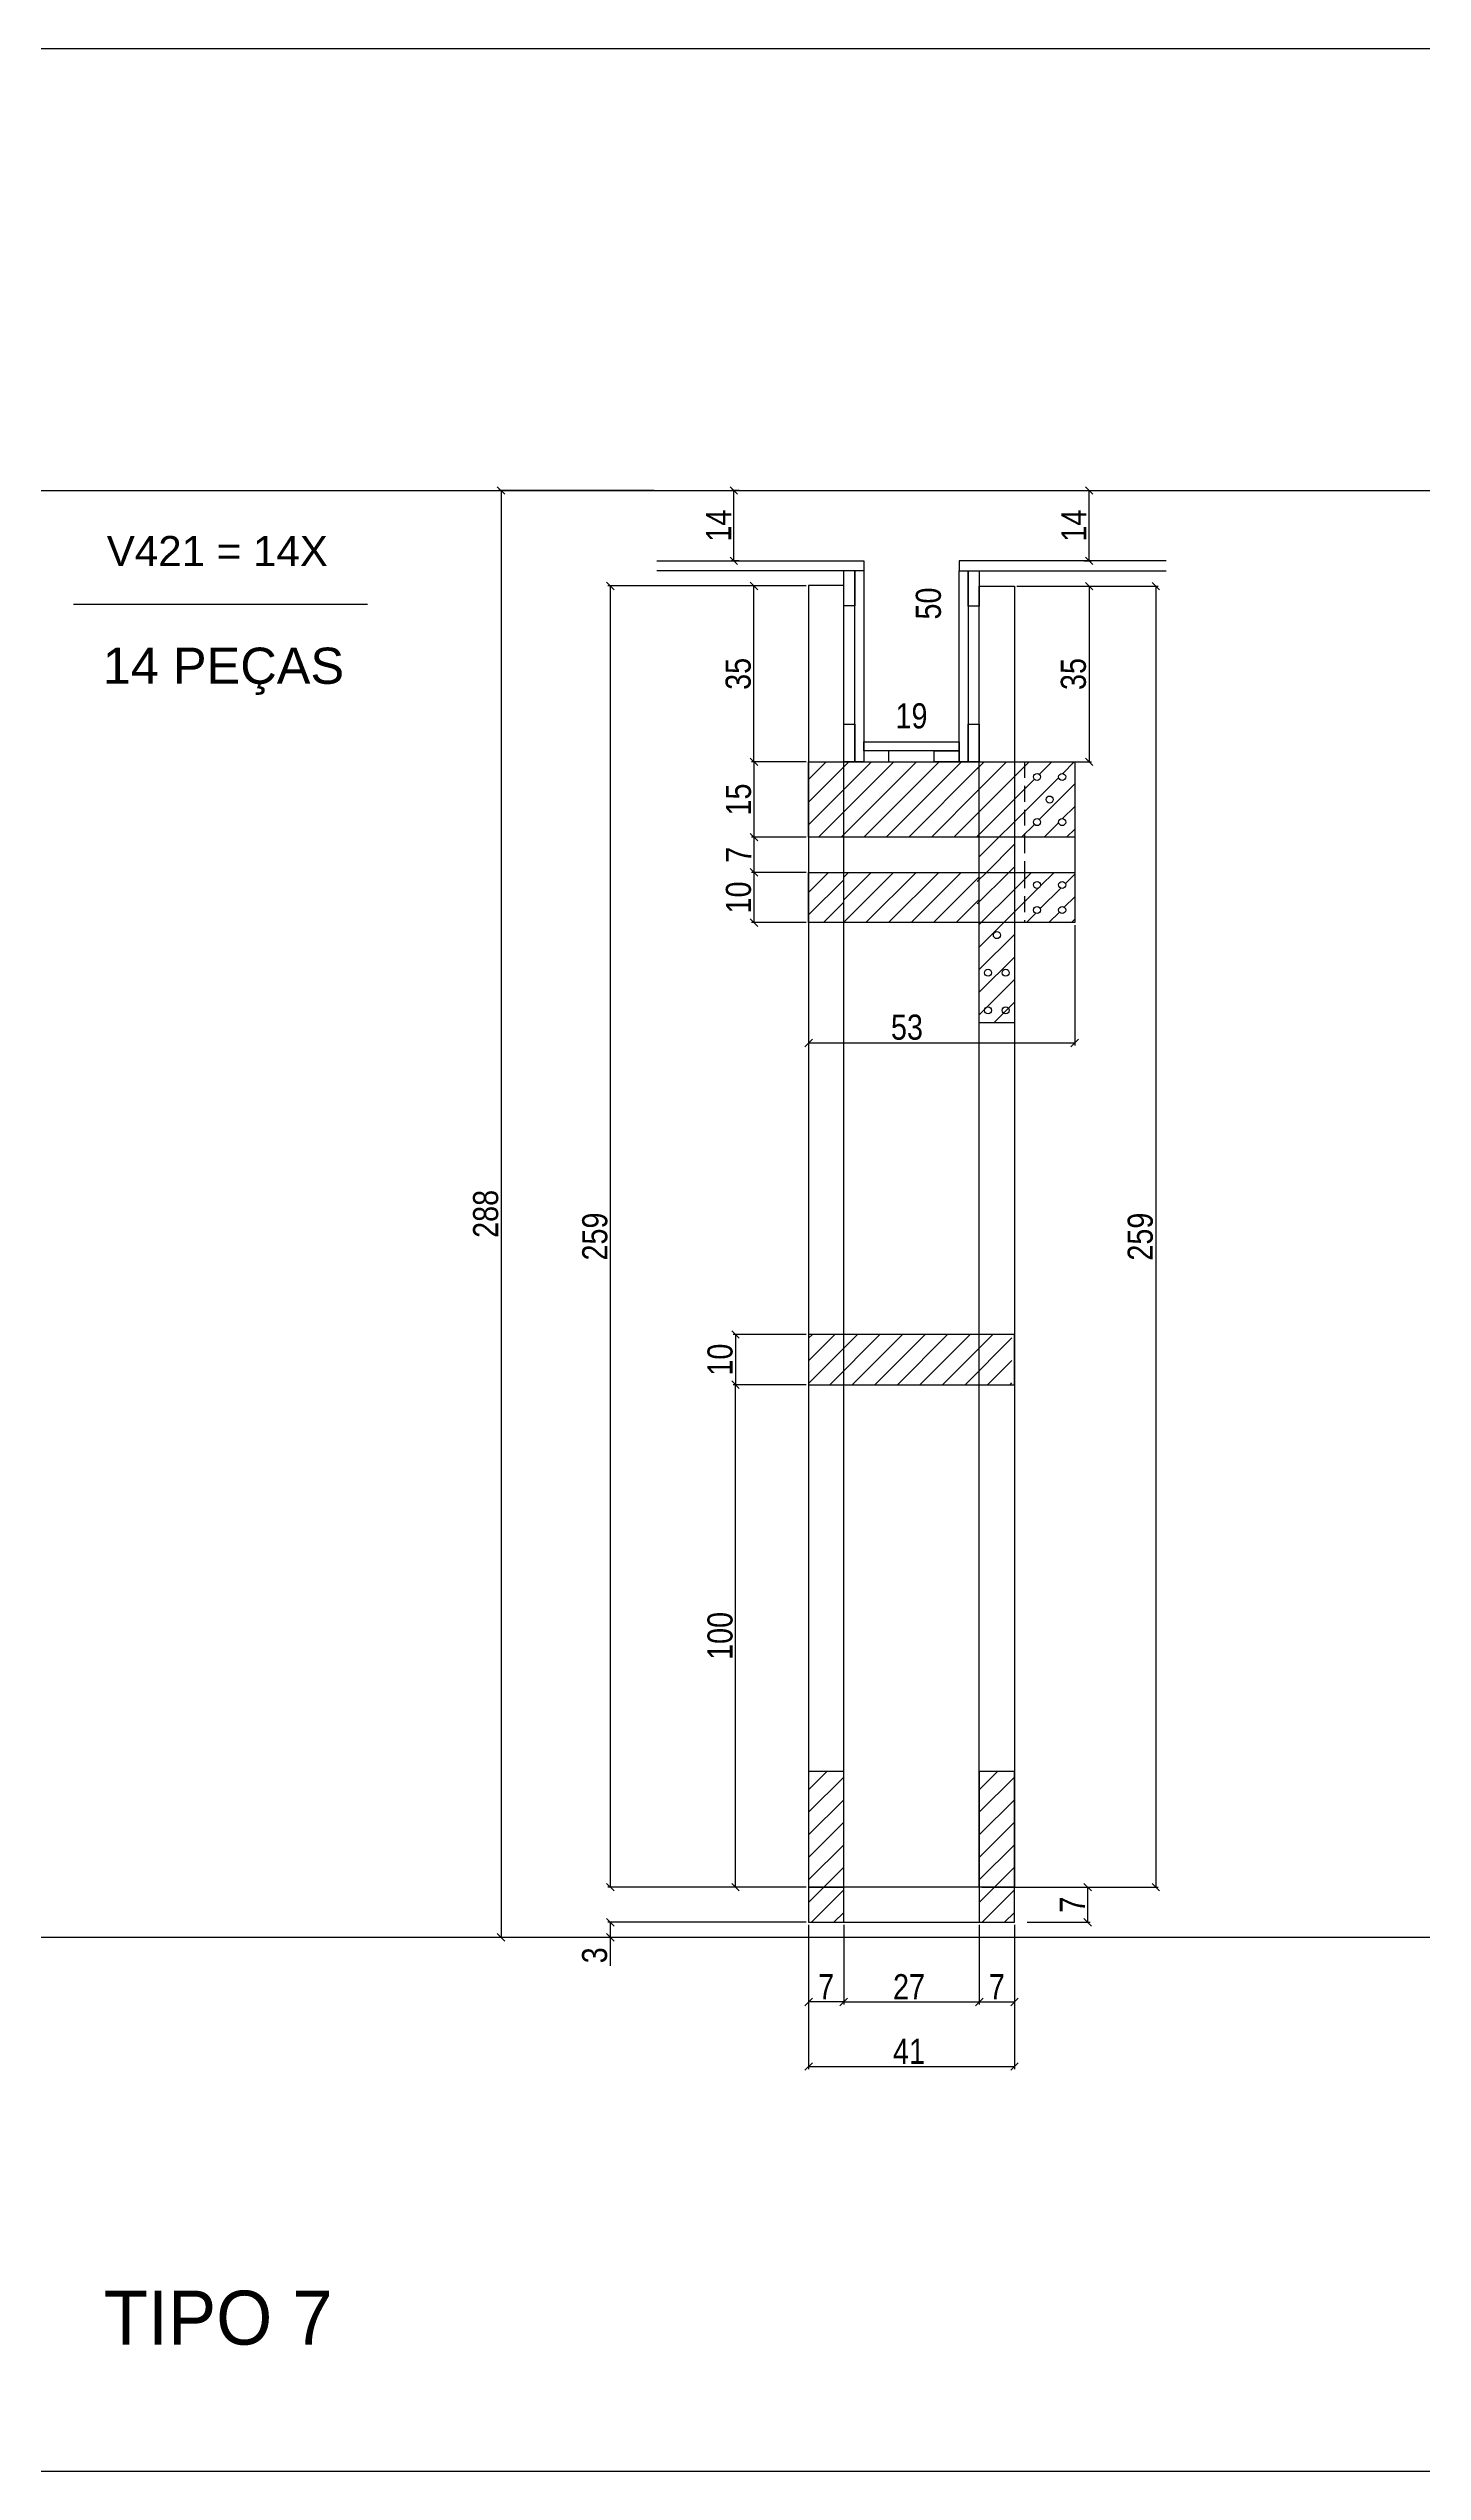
# Model space of a CAD drawing. Extents: x 17311 to 161354, y 153625 to 213544.
# Drawn here: x 18482 to 19029, y 208437 to 209402 of the extents above; entities that cross this region are included whole.
import ezdxf

# ---------------------------------------------------------------- set-up
doc = ezdxf.new("R2010")
doc.units = 0
doc.linetypes.add('DASHED2', pattern=[9.525, 6.35, -3.175])
doc.layers.get('0').update_dxf_attribs({"linetype": 'CONTINUOUS'})
doc.layers.get('DEFPOINTS').update_dxf_attribs({"linetype": 'CONTINUOUS'})
for name, color, linetype in [('8', 111, 'CONTINUOUS'), ('COTA', 241, 'CONTINUOUS'), ('detalhes', 4, 'CONTINUOUS'), ('HACHURA', 8, 'CONTINUOUS'), ('Painéis', 200, 'CONTINUOUS'), ('SARR_2.2x10', 60, 'CONTINUOUS'), ('SARR_7x7', 40, 'CONTINUOUS'), ('TIRAS REESCORAMENTO', 252, 'CONTINUOUS'), ('VIGAS', 3, 'CONTINUOUS')]:
    doc.layers.add(name, color=color, linetype=linetype)
doc.styles.add('COTA TECNICA 2X', font='techl___.ttf', dxfattribs={"height": 10})
doc.styles.add('R80-50', font='arial.ttf', dxfattribs={"height": 10})
doc.styles.add('ROMAS860', font='ROMAS860.SHX', dxfattribs={"height": 8.5})
doc.dimstyles.new('SECAO', dxfattribs={"dimscale": 0.333333, "dimtxt": 5, "dimasz": 9, "dimexe": 3, "dimexo": 3, "dimgap": 3, "dimtad": 1, "dimdec": 1, "dimlfac": 0.5, "dimzin": 12, "dimdsep": 46, "dimtxsty": 'COTA TECNICA 2X', "dimblk1": 'OBLIQUE', "dimblk2": 'OBLIQUE', "dimsah": 1, "dimcen": 0.9, "dimclrd": 4, "dimclre": 4, "dimclrt": 240, "dimadec": 1, "dimazin": 3, "dimtfac": 1, "dimtdec": 1, "dimtmove": 0, "dimatfit": 3, "dimfxl": 1, "dimtolj": 1, "dimtzin": 12, "dimarcsym": 0})
pattern_1 = [(45, (-7342.7276, 11576.906), (-4.49012806, 4.49012806), [])]

# ---------------------------------------------------------------- blocks, each defined once
blk = doc.blocks.new('_Oblique')
at = {"color": 0, "linetype": 'ByBlock', "lineweight": -2}
blk.add_line((-0.5, -0.5), (0.5, 0.5), dxfattribs=at)
blk = doc.blocks.new('*D2979')
at = {"layer": 'DEFPOINTS', "color": 0, "transparency": 16777216}
for p in [(18784.88, 209187.77), (18705.92, 208669.68), (18784.88, 208669.68)]:
    blk.add_point(p, dxfattribs=at)
at = {"layer": 'detalhes', "color": 4, "lineweight": -2, "transparency": 16777216}
for p, q in [((18783.88, 209187.77), (18704.92, 209187.77)), ((18705.92, 209187.77), (18705.92, 208669.68)), ((18783.88, 208669.68), (18704.92, 208669.68))]:
    blk.add_line(p, q, dxfattribs=at)
at = {"layer": 'detalhes', "color": 4, "lineweight": -2, "transparency": 16777216, "xscale": 3, "yscale": 3, "zscale": 3}
for p, rotation in [((18705.92, 209187.77), 90), ((18705.92, 208669.68), 270)]:
    blk.add_blockref('_Oblique', p, dxfattribs=dict(at, rotation=rotation))
at = {"layer": 'detalhes', "color": 240, "transparency": 16777216, "insert": (18699.78, 208928.72), "char_height": 10, "attachment_point": 5, "rotation": 90, "style": 'COTA TECNICA 2X'}
blk.add_mtext('\\A1;259', dxfattribs=at)
blk = doc.blocks.new('*D2980')
at = {"layer": 'DEFPOINTS', "color": 0, "transparency": 16777216}
for p in [(18784.88, 208655.68), (18866.88, 208655.68), (18866.88, 208598.23)]:
    blk.add_point(p, dxfattribs=at)
at = {"layer": 'detalhes', "color": 4, "lineweight": -2, "transparency": 16777216}
for p, q in [((18784.88, 208654.68), (18784.88, 208597.23)), ((18866.88, 208654.68), (18866.88, 208597.23)), ((18784.88, 208598.23), (18866.88, 208598.23))]:
    blk.add_line(p, q, dxfattribs=at)
at = {"layer": 'detalhes', "color": 4, "lineweight": -2, "transparency": 16777216, "xscale": 3, "yscale": 3, "zscale": 3, "rotation": 180}
blk.add_blockref('_Oblique', (18784.88, 208598.23), dxfattribs=at)
at = {"layer": 'detalhes', "color": 4, "lineweight": -2, "transparency": 16777216, "xscale": 3, "yscale": 3, "zscale": 3}
blk.add_blockref('_Oblique', (18866.88, 208598.23), dxfattribs=at)
at = {"layer": 'detalhes', "color": 240, "transparency": 16777216, "insert": (18824.88, 208604.3), "char_height": 10, "attachment_point": 5, "style": 'COTA TECNICA 2X'}
blk.add_mtext('\\A1;41', dxfattribs=at)
blk = doc.blocks.new('*D2981')
at = {"layer": 'DEFPOINTS', "color": 0, "transparency": 16777216}
for p in [(18798.88, 208655.68), (18852.88, 208655.68), (18852.88, 208623.94)]:
    blk.add_point(p, dxfattribs=at)
at = {"layer": 'detalhes', "color": 4, "lineweight": -2, "transparency": 16777216}
for p, q in [((18798.88, 208654.68), (18798.88, 208622.94)), ((18852.88, 208654.68), (18852.88, 208622.94)), ((18798.88, 208623.94), (18852.88, 208623.94))]:
    blk.add_line(p, q, dxfattribs=at)
at = {"layer": 'detalhes', "color": 4, "lineweight": -2, "transparency": 16777216, "xscale": 3, "yscale": 3, "zscale": 3, "rotation": 180}
blk.add_blockref('_Oblique', (18798.88, 208623.94), dxfattribs=at)
at = {"layer": 'detalhes', "color": 4, "lineweight": -2, "transparency": 16777216, "xscale": 3, "yscale": 3, "zscale": 3}
blk.add_blockref('_Oblique', (18852.88, 208623.94), dxfattribs=at)
at = {"layer": 'detalhes', "color": 240, "transparency": 16777216, "insert": (18824.88, 208630.02), "char_height": 10, "attachment_point": 5, "style": 'COTA TECNICA 2X'}
blk.add_mtext('\\A1;27', dxfattribs=at)
blk = doc.blocks.new('*D2982')
at = {"layer": 'DEFPOINTS', "color": 0, "transparency": 16777216}
for p in [(18852.88, 208623.94), (18866.88, 208623.94), (18866.88, 208623.94)]:
    blk.add_point(p, dxfattribs=at)
at = {"layer": 'detalhes', "color": 4, "lineweight": -2, "transparency": 16777216}
blk.add_line((18852.88, 208623.94), (18866.88, 208623.94), dxfattribs=at)
at = {"layer": 'detalhes', "color": 4, "lineweight": -2, "transparency": 16777216, "xscale": 3, "yscale": 3, "zscale": 3, "rotation": 180}
blk.add_blockref('_Oblique', (18852.88, 208623.94), dxfattribs=at)
at = {"layer": 'detalhes', "color": 4, "lineweight": -2, "transparency": 16777216, "xscale": 3, "yscale": 3, "zscale": 3}
blk.add_blockref('_Oblique', (18866.88, 208623.94), dxfattribs=at)
at = {"layer": 'detalhes', "color": 240, "transparency": 16777216, "insert": (18859.88, 208630.02), "char_height": 10, "attachment_point": 5, "style": 'COTA TECNICA 2X'}
blk.add_mtext('\\A1;7', dxfattribs=at)
blk = doc.blocks.new('*D2983')
at = {"layer": 'DEFPOINTS', "color": 0, "transparency": 16777216}
for p in [(18784.88, 208623.94), (18784.88, 208623.94), (18798.88, 208623.94)]:
    blk.add_point(p, dxfattribs=at)
at = {"layer": 'detalhes', "color": 4, "lineweight": -2, "transparency": 16777216}
blk.add_line((18798.88, 208623.94), (18784.88, 208623.94), dxfattribs=at)
at = {"layer": 'detalhes', "color": 4, "lineweight": -2, "transparency": 16777216, "xscale": 3, "yscale": 3, "zscale": 3, "rotation": 180}
blk.add_blockref('_Oblique', (18784.88, 208623.94), dxfattribs=at)
at = {"layer": 'detalhes', "color": 4, "lineweight": -2, "transparency": 16777216, "xscale": 3, "yscale": 3, "zscale": 3}
blk.add_blockref('_Oblique', (18798.88, 208623.94), dxfattribs=at)
at = {"layer": 'detalhes', "color": 240, "transparency": 16777216, "insert": (18791.88, 208630.02), "char_height": 10, "attachment_point": 5, "style": 'COTA TECNICA 2X'}
blk.add_mtext('\\A1;7', dxfattribs=at)
blk = doc.blocks.new('*D2984')
at = {"layer": 'DEFPOINTS', "color": 0, "transparency": 16777216}
for p in [(18784.88, 208889.7), (18755.78, 208869.7), (18784.88, 208869.7)]:
    blk.add_point(p, dxfattribs=at)
at = {"layer": 'detalhes', "color": 4, "lineweight": -2, "transparency": 16777216}
for p, q in [((18783.88, 208889.7), (18754.78, 208889.7)), ((18755.78, 208889.7), (18755.78, 208869.7)), ((18783.88, 208869.7), (18754.78, 208869.7))]:
    blk.add_line(p, q, dxfattribs=at)
at = {"layer": 'detalhes', "color": 4, "lineweight": -2, "transparency": 16777216, "xscale": 3, "yscale": 3, "zscale": 3}
for p, rotation in [((18755.78, 208889.7), 90), ((18755.78, 208869.7), 270)]:
    blk.add_blockref('_Oblique', p, dxfattribs=dict(at, rotation=rotation))
at = {"layer": 'detalhes', "color": 240, "transparency": 16777216, "insert": (18749.67, 208879.7), "char_height": 10, "attachment_point": 5, "rotation": 90, "style": 'COTA TECNICA 2X'}
blk.add_mtext('\\A1;10', dxfattribs=at)
blk = doc.blocks.new('*D2985')
at = {"layer": 'DEFPOINTS', "color": 0, "transparency": 16777216}
for p in [(18763.11, 209187.77), (18784.88, 209187.77), (18784.88, 209117.72)]:
    blk.add_point(p, dxfattribs=at)
at = {"layer": 'detalhes', "color": 4, "lineweight": -2, "transparency": 16777216}
for p, q in [((18783.88, 209187.77), (18762.11, 209187.77)), ((18763.11, 209117.72), (18763.11, 209187.77)), ((18783.88, 209117.72), (18762.11, 209117.72))]:
    blk.add_line(p, q, dxfattribs=at)
at = {"layer": 'detalhes', "color": 4, "lineweight": -2, "transparency": 16777216, "xscale": 3, "yscale": 3, "zscale": 3}
for p, rotation in [((18763.11, 209187.77), 90), ((18763.11, 209117.72), 270)]:
    blk.add_blockref('_Oblique', p, dxfattribs=dict(at, rotation=rotation))
at = {"layer": 'detalhes', "color": 240, "transparency": 16777216, "insert": (18756.89, 209152.75), "char_height": 10, "attachment_point": 5, "rotation": 90, "style": 'COTA TECNICA 2X'}
blk.add_mtext('\\A1;35', dxfattribs=at)
blk = doc.blocks.new('*D2986')
at = {"layer": 'DEFPOINTS', "color": 0, "transparency": 16777216}
for p in [(18866.88, 209187.65), (18866.88, 209117.72), (18896.63, 209117.72)]:
    blk.add_point(p, dxfattribs=at)
at = {"layer": 'detalhes', "color": 4, "lineweight": -2, "transparency": 16777216}
for p, q in [((18867.88, 209187.65), (18897.63, 209187.65)), ((18896.63, 209187.65), (18896.63, 209117.72)), ((18867.88, 209117.72), (18897.63, 209117.72))]:
    blk.add_line(p, q, dxfattribs=at)
at = {"layer": 'detalhes', "color": 4, "lineweight": -2, "transparency": 16777216, "xscale": 3, "yscale": 3, "zscale": 3}
for p, rotation in [((18896.63, 209187.65), 90), ((18896.63, 209117.72), 270)]:
    blk.add_blockref('_Oblique', p, dxfattribs=dict(at, rotation=rotation))
at = {"layer": 'detalhes', "color": 240, "transparency": 16777216, "insert": (18890.41, 209152.69), "char_height": 10, "attachment_point": 5, "rotation": 90, "style": 'COTA TECNICA 2X'}
blk.add_mtext('\\A1;35', dxfattribs=at)
blk = doc.blocks.new('*D2987')
at = {"layer": 'DEFPOINTS', "color": 0, "transparency": 16777216}
for p in [(18724.39, 209225.77), (18662.41, 208649.68), (18784.88, 208649.68)]:
    blk.add_point(p, dxfattribs=at)
at = {"layer": 'detalhes', "color": 4, "lineweight": -2, "transparency": 16777216}
for p, q in [((18723.39, 209225.77), (18661.41, 209225.77)), ((18662.41, 209225.77), (18662.41, 208649.68)), ((18783.88, 208649.68), (18661.41, 208649.68))]:
    blk.add_line(p, q, dxfattribs=at)
at = {"layer": 'detalhes', "color": 4, "lineweight": -2, "transparency": 16777216, "xscale": 3, "yscale": 3, "zscale": 3}
for p, rotation in [((18662.41, 209225.77), 90), ((18662.41, 208649.68), 270)]:
    blk.add_blockref('_Oblique', p, dxfattribs=dict(at, rotation=rotation))
at = {"layer": 'detalhes', "color": 240, "transparency": 16777216, "insert": (18656.32, 208937.73), "char_height": 10, "attachment_point": 5, "rotation": 90, "style": 'COTA TECNICA 2X'}
blk.add_mtext('\\A1;288', dxfattribs=at)
blk = doc.blocks.new('*D2988')
at = {"layer": 'DEFPOINTS', "color": 0, "transparency": 16777216}
for p in [(18784.88, 208655.68), (18705.92, 208649.68), (18784.88, 208649.68)]:
    blk.add_point(p, dxfattribs=at)
at = {"layer": 'detalhes', "color": 4, "lineweight": -2, "transparency": 16777216}
for p, q in [((18783.88, 208655.68), (18704.92, 208655.68)), ((18705.92, 208655.68), (18705.92, 208649.68)), ((18783.88, 208649.68), (18704.92, 208649.68)), ((18705.92, 208649.68), (18705.92, 208638.35))]:
    blk.add_line(p, q, dxfattribs=at)
at = {"layer": 'detalhes', "color": 4, "lineweight": -2, "transparency": 16777216, "xscale": 3, "yscale": 3, "zscale": 3}
for p, rotation in [((18705.92, 208655.68), 90), ((18705.92, 208649.68), 270)]:
    blk.add_blockref('_Oblique', p, dxfattribs=dict(at, rotation=rotation))
at = {"layer": 'detalhes', "color": 240, "transparency": 16777216, "insert": (18699.7, 208642.52), "char_height": 10, "attachment_point": 5, "rotation": 90, "style": 'COTA TECNICA 2X'}
blk.add_mtext('\\A1;3', dxfattribs=at)
blk = doc.blocks.new('*D2989')
at = {"layer": 'DEFPOINTS', "color": 0, "transparency": 16777216}
for p in [(18831.91, 209225.77), (18838.77, 209225.77), (18831.91, 209125.72)]:
    blk.add_point(p, dxfattribs=at)
at = {"layer": 'detalhes', "color": 240, "transparency": 16777216, "insert": (18832.66, 209180.75), "char_height": 10, "attachment_point": 5, "rotation": 90, "style": 'COTA TECNICA 2X'}
blk.add_mtext('\\A1;50', dxfattribs=at)
blk = doc.blocks.new('*D2990')
at = {"layer": 'DEFPOINTS', "color": 0, "transparency": 16777216}
for p in [(18806.88, 209129.88), (18844.88, 209129.88), (18844.88, 209129.88)]:
    blk.add_point(p, dxfattribs=at)
at = {"layer": 'detalhes', "color": 240, "transparency": 16777216, "insert": (18825.88, 209135.97), "char_height": 10, "attachment_point": 5, "style": 'COTA TECNICA 2X'}
blk.add_mtext('\\A1;19', dxfattribs=at)
blk = doc.blocks.new('*D2991')
at = {"layer": 'DEFPOINTS', "color": 0, "transparency": 16777216}
for p in [(18755.78, 208869.7), (18784.88, 208869.7), (18783.88, 208669.68)]:
    blk.add_point(p, dxfattribs=at)
at = {"layer": 'detalhes', "color": 4, "lineweight": -2, "transparency": 16777216}
for p, q in [((18783.88, 208869.7), (18754.78, 208869.7)), ((18755.78, 208669.68), (18755.78, 208869.7)), ((18782.88, 208669.68), (18754.78, 208669.68))]:
    blk.add_line(p, q, dxfattribs=at)
at = {"layer": 'detalhes', "color": 4, "lineweight": -2, "transparency": 16777216, "xscale": 3, "yscale": 3, "zscale": 3}
for p, rotation in [((18755.78, 208869.7), 90), ((18755.78, 208669.68), 270)]:
    blk.add_blockref('_Oblique', p, dxfattribs=dict(at, rotation=rotation))
at = {"layer": 'detalhes', "color": 240, "transparency": 16777216, "insert": (18749.67, 208769.69), "char_height": 10, "attachment_point": 5, "rotation": 90, "style": 'COTA TECNICA 2X'}
blk.add_mtext('\\A1;100', dxfattribs=at)
blk = doc.blocks.new('*D2992')
at = {"layer": 'DEFPOINTS', "color": 0, "transparency": 16777216}
for p in [(18784.88, 209077.72), (18890.88, 209053.72), (18890.88, 209005.8)]:
    blk.add_point(p, dxfattribs=at)
at = {"layer": 'detalhes', "color": 4, "lineweight": -2, "transparency": 16777216}
for p, q in [((18784.88, 209076.72), (18784.88, 209004.8)), ((18890.88, 209052.72), (18890.88, 209004.8)), ((18784.88, 209005.8), (18890.88, 209005.8))]:
    blk.add_line(p, q, dxfattribs=at)
at = {"layer": 'detalhes', "color": 4, "lineweight": -2, "transparency": 16777216, "xscale": 3, "yscale": 3, "zscale": 3, "rotation": 180}
blk.add_blockref('_Oblique', (18784.88, 209005.8), dxfattribs=at)
at = {"layer": 'detalhes', "color": 4, "lineweight": -2, "transparency": 16777216, "xscale": 3, "yscale": 3, "zscale": 3}
blk.add_blockref('_Oblique', (18890.88, 209005.8), dxfattribs=at)
at = {"layer": 'detalhes', "color": 240, "transparency": 16777216, "insert": (18824.06, 209012.02), "char_height": 10, "attachment_point": 5, "style": 'COTA TECNICA 2X'}
blk.add_mtext('\\A1;53', dxfattribs=at)
blk = doc.blocks.new('*D2993')
at = {"layer": 'DEFPOINTS', "color": 0, "transparency": 16777216}
for p in [(18893.47, 209225.77), (18896.63, 209225.77), (18893.47, 209197.77)]:
    blk.add_point(p, dxfattribs=at)
at = {"layer": 'detalhes', "color": 4, "lineweight": -2, "transparency": 16777216}
for p, q in [((18894.47, 209225.77), (18897.63, 209225.77)), ((18896.63, 209197.77), (18896.63, 209225.77)), ((18894.47, 209197.77), (18897.63, 209197.77))]:
    blk.add_line(p, q, dxfattribs=at)
at = {"layer": 'detalhes', "color": 4, "lineweight": -2, "transparency": 16777216, "xscale": 3, "yscale": 3, "zscale": 3}
for p, rotation in [((18896.63, 209225.77), 90), ((18896.63, 209197.77), 270)]:
    blk.add_blockref('_Oblique', p, dxfattribs=dict(at, rotation=rotation))
at = {"layer": 'detalhes', "color": 240, "transparency": 16777216, "insert": (18890.56, 209211.77), "char_height": 10, "attachment_point": 5, "rotation": 90, "style": 'COTA TECNICA 2X'}
blk.add_mtext('\\A1;14', dxfattribs=at)
blk = doc.blocks.new('*D2994')
at = {"layer": 'DEFPOINTS', "color": 0, "transparency": 16777216}
for p in [(18867.88, 209187.65), (18867.88, 208669.68), (18923.17, 208669.68)]:
    blk.add_point(p, dxfattribs=at)
at = {"layer": 'detalhes', "color": 4, "lineweight": -2, "transparency": 16777216}
for p, q in [((18868.88, 209187.65), (18924.17, 209187.65)), ((18923.17, 209187.65), (18923.17, 208669.68)), ((18868.88, 208669.68), (18924.17, 208669.68))]:
    blk.add_line(p, q, dxfattribs=at)
at = {"layer": 'detalhes', "color": 4, "lineweight": -2, "transparency": 16777216, "xscale": 3, "yscale": 3, "zscale": 3}
for p, rotation in [((18923.17, 209187.65), 90), ((18923.17, 208669.68), 270)]:
    blk.add_blockref('_Oblique', p, dxfattribs=dict(at, rotation=rotation))
at = {"layer": 'detalhes', "color": 240, "transparency": 16777216, "insert": (18917.03, 208928.67), "char_height": 10, "attachment_point": 5, "rotation": 90, "style": 'COTA TECNICA 2X'}
blk.add_mtext('\\A1;259', dxfattribs=at)
blk = doc.blocks.new('*D2995')
at = {"layer": 'DEFPOINTS', "color": 0, "transparency": 16777216}
for p in [(18852.88, 208669.68), (18870.93, 208655.68), (18896.02, 208655.68)]:
    blk.add_point(p, dxfattribs=at)
at = {"layer": 'detalhes', "color": 4, "lineweight": -2, "transparency": 16777216}
for p, q in [((18853.88, 208669.68), (18897.02, 208669.68)), ((18896.02, 208669.68), (18896.02, 208655.68)), ((18871.93, 208655.68), (18897.02, 208655.68))]:
    blk.add_line(p, q, dxfattribs=at)
at = {"layer": 'detalhes', "color": 4, "lineweight": -2, "transparency": 16777216, "xscale": 3, "yscale": 3, "zscale": 3}
for p, rotation in [((18896.02, 208669.68), 90), ((18896.02, 208655.68), 270)]:
    blk.add_blockref('_Oblique', p, dxfattribs=dict(at, rotation=rotation))
at = {"layer": 'detalhes', "color": 240, "transparency": 16777216, "insert": (18889.95, 208662.68), "char_height": 10, "attachment_point": 5, "rotation": 90, "style": 'COTA TECNICA 2X'}
blk.add_mtext('\\A1;7', dxfattribs=at)
blk = doc.blocks.new('*D2996')
at = {"layer": 'DEFPOINTS', "color": 0, "transparency": 16777216}
for p in [(18784.88, 209117.72), (18763.11, 209087.72), (18784.88, 209087.72)]:
    blk.add_point(p, dxfattribs=at)
at = {"layer": 'detalhes', "color": 4, "lineweight": -2, "transparency": 16777216}
for p, q in [((18783.88, 209117.72), (18762.11, 209117.72)), ((18763.11, 209117.72), (18763.11, 209087.72)), ((18783.88, 209087.72), (18762.11, 209087.72))]:
    blk.add_line(p, q, dxfattribs=at)
at = {"layer": 'detalhes', "color": 4, "lineweight": -2, "transparency": 16777216, "xscale": 3, "yscale": 3, "zscale": 3}
for p, rotation in [((18763.11, 209117.72), 90), ((18763.11, 209087.72), 270)]:
    blk.add_blockref('_Oblique', p, dxfattribs=dict(at, rotation=rotation))
at = {"layer": 'detalhes', "color": 240, "transparency": 16777216, "insert": (18757, 209102.72), "char_height": 10, "attachment_point": 5, "rotation": 90, "style": 'COTA TECNICA 2X'}
blk.add_mtext('\\A1;15', dxfattribs=at)
blk = doc.blocks.new('*D2997')
at = {"layer": 'DEFPOINTS', "color": 0, "transparency": 16777216}
for p in [(18784.88, 209073.72), (18763.11, 209053.72), (18784.88, 209053.72)]:
    blk.add_point(p, dxfattribs=at)
at = {"layer": 'detalhes', "color": 4, "lineweight": -2, "transparency": 16777216}
for p, q in [((18783.88, 209073.72), (18762.11, 209073.72)), ((18763.11, 209073.72), (18763.11, 209053.72)), ((18783.88, 209053.72), (18762.11, 209053.72))]:
    blk.add_line(p, q, dxfattribs=at)
at = {"layer": 'detalhes', "color": 4, "lineweight": -2, "transparency": 16777216, "xscale": 3, "yscale": 3, "zscale": 3}
for p, rotation in [((18763.11, 209073.72), 90), ((18763.11, 209053.72), 270)]:
    blk.add_blockref('_Oblique', p, dxfattribs=dict(at, rotation=rotation))
at = {"layer": 'detalhes', "color": 240, "transparency": 16777216, "insert": (18757, 209063.72), "char_height": 10, "attachment_point": 5, "rotation": 90, "style": 'COTA TECNICA 2X'}
blk.add_mtext('\\A1;10', dxfattribs=at)
blk = doc.blocks.new('*D2998')
at = {"layer": 'DEFPOINTS', "color": 0, "transparency": 16777216}
for p in [(18784.88, 209087.72), (18763.11, 209073.72), (18784.88, 209073.72)]:
    blk.add_point(p, dxfattribs=at)
at = {"layer": 'detalhes', "color": 4, "lineweight": -2, "transparency": 16777216}
for p, q in [((18783.88, 209087.72), (18762.11, 209087.72)), ((18763.11, 209087.72), (18763.11, 209073.72)), ((18783.88, 209073.72), (18762.11, 209073.72))]:
    blk.add_line(p, q, dxfattribs=at)
at = {"layer": 'detalhes', "color": 4, "lineweight": -2, "transparency": 16777216, "xscale": 3, "yscale": 3, "zscale": 3}
for p, rotation in [((18763.11, 209087.72), 90), ((18763.11, 209073.72), 270)]:
    blk.add_blockref('_Oblique', p, dxfattribs=dict(at, rotation=rotation))
at = {"layer": 'detalhes', "color": 240, "transparency": 16777216, "insert": (18757.03, 209080.72), "char_height": 10, "attachment_point": 5, "rotation": 90, "style": 'COTA TECNICA 2X'}
blk.add_mtext('\\A1;7', dxfattribs=at)
blk = doc.blocks.new('*D2999')
at = {"layer": 'DEFPOINTS', "color": 0, "transparency": 16777216}
for p in [(18755.12, 209225.77), (18758.28, 209225.77), (18758.28, 209197.77)]:
    blk.add_point(p, dxfattribs=at)
at = {"layer": 'detalhes', "color": 4, "lineweight": -2, "transparency": 16777216}
for p, q in [((18757.28, 209225.77), (18754.12, 209225.77)), ((18755.12, 209197.77), (18755.12, 209225.77)), ((18757.28, 209197.77), (18754.12, 209197.77))]:
    blk.add_line(p, q, dxfattribs=at)
at = {"layer": 'detalhes', "color": 4, "lineweight": -2, "transparency": 16777216, "xscale": 3, "yscale": 3, "zscale": 3}
for p, rotation in [((18755.12, 209225.77), 90), ((18755.12, 209197.77), 270)]:
    blk.add_blockref('_Oblique', p, dxfattribs=dict(at, rotation=rotation))
at = {"layer": 'detalhes', "color": 240, "transparency": 16777216, "insert": (18749.05, 209211.77), "char_height": 10, "attachment_point": 5, "rotation": 90, "style": 'COTA TECNICA 2X'}
blk.add_mtext('\\A1;14', dxfattribs=at)

msp = doc.modelspace()

# ---------------------------------------------------------------- hatches: boundary and pattern name
at = {"layer": 'COTA'}
h = msp.add_hatch(dxfattribs=at)
h.set_pattern_fill('ANSI31', color=256, scale=2, style=0)
h.set_pattern_definition(pattern_1)
h.paths.add_polyline_path([(18852.88, 209117.72), (18784.88, 209117.72), (18784.88, 209087.72), (18852.88, 209087.72)])
h = msp.add_hatch(dxfattribs=at)
h.set_pattern_fill('ANSI31', color=256, scale=2, style=0)
h.set_pattern_definition(pattern_1)
h.paths.add_polyline_path([(18866.08, 209117.72), (18852.08, 209117.72), (18852.08, 209087.72), (18866.08, 209087.72)])
h = msp.add_hatch(dxfattribs=at)
h.set_pattern_fill('ANSI31', color=256, scale=2, style=0)
h.set_pattern_definition(pattern_1)
h.paths.add_polyline_path([(18890.88, 209117.72), (18866.08, 209117.72), (18866.08, 209087.72), (18890.88, 209087.72)])
h.paths.add_polyline_path([(18877.28, 209093.72, -1), (18874.48, 209093.72, -1)], flags=16)
h.paths.add_polyline_path([(18879.48, 209102.72, -1), (18882.28, 209102.72, -1)], flags=16)
h.paths.add_polyline_path([(18874.48, 209111.72, -1), (18877.28, 209111.72, -1)], flags=16)
h.paths.add_polyline_path([(18887.28, 209093.72, -1), (18884.48, 209093.72, -1)], flags=16)
h.paths.add_polyline_path([(18884.48, 209111.72, -1), (18887.28, 209111.72, -1)], flags=16)
h = msp.add_hatch(dxfattribs=at)
h.set_pattern_fill('ANSI31', color=256, scale=2, style=0)
h.set_pattern_definition(pattern_1)
h.paths.add_polyline_path([(18852.88, 209087.72), (18852.88, 209073.72), (18866.88, 209073.72), (18866.88, 209087.72)])
h = msp.add_hatch(dxfattribs=at)
h.set_pattern_fill('ANSI31', color=256, scale=2, style=0)
h.set_pattern_definition(pattern_1)
h.paths.add_polyline_path([(18798.88, 209073.72), (18784.88, 209073.72), (18784.88, 209053.72), (18798.88, 209053.72)])
h = msp.add_hatch(dxfattribs=at)
h.set_pattern_fill('ANSI31', color=256, scale=2, style=0)
h.set_pattern_definition([(45, (-7352.7276, 11576.906), (-4.49012806, 4.49012806), [])])
h.paths.add_polyline_path([(18852.88, 209073.72), (18798.88, 209073.72), (18798.88, 209053.72), (18852.88, 209053.72)])
h = msp.add_hatch(dxfattribs=at)
h.set_pattern_fill('ANSI31', color=256, scale=2, style=0)
h.set_pattern_definition(pattern_1)
h.paths.add_polyline_path([(18866.08, 209073.72), (18852.08, 209073.72), (18852.08, 209053.72), (18866.08, 209053.72)])
h = msp.add_hatch(dxfattribs=at)
h.set_pattern_fill('ANSI31', color=256, scale=2, style=0)
h.set_pattern_definition(pattern_1)
h.paths.add_polyline_path([(18890.88, 209073.72), (18866.08, 209073.72), (18866.08, 209053.72), (18890.88, 209053.72)])
h.paths.add_polyline_path([(18874.48, 209068.72, -1), (18877.28, 209068.72, -1)], flags=16)
h.paths.add_polyline_path([(18877.28, 209058.72, -1), (18874.48, 209058.72, -1)], flags=16)
h.paths.add_polyline_path([(18884.48, 209068.72, -1), (18887.28, 209068.72, -1)], flags=16)
h.paths.add_polyline_path([(18887.28, 209058.72, -1), (18884.48, 209058.72, -1)], flags=16)
h = msp.add_hatch(dxfattribs=at)
h.set_pattern_fill('ANSI31', color=256, scale=2, style=0)
h.set_pattern_definition(pattern_1)
h.paths.add_polyline_path([(18852.88, 209013.78), (18866.88, 209013.78), (18866.88, 209053.72), (18852.88, 209053.72)])
h = msp.add_hatch(dxfattribs=at)
h.set_pattern_fill('ANSI31', color=256, scale=2, style=0)
h.set_pattern_definition([(45, (-7342.7276, 11596.906), (-4.49012806, 4.49012806), [])])
h.paths.add_polyline_path([(18865.88, 208889.7), (18784.88, 208889.7), (18784.88, 208869.7), (18865.88, 208869.7)])
h = msp.add_hatch(dxfattribs=at)
h.set_pattern_fill('ANSI31', color=256, scale=2, style=0)
h.set_pattern_definition([(45, (-1059.3423, 202846.491), (-4.490128, 4.490128), [])])
h.paths.add_polyline_path([(18784.88, 208655.68), (18798.88, 208655.68), (18798.88, 208715.68), (18784.88, 208715.68)])
h = msp.add_hatch(dxfattribs=at)
h.set_pattern_fill('ANSI31', color=256, scale=2, style=0)
h.set_pattern_definition([(45, (-991.3423, 202846.491), (-4.490128, 4.490128), [])])
h.paths.add_polyline_path([(18852.88, 208655.68), (18866.88, 208655.68), (18866.88, 208715.68), (18852.88, 208715.68)])

# ---------------------------------------------------------------- linework, layer by layer
at = {"linetype": 'Continuous'}
msp.add_line((18890.88, 209087.72), (18890.88, 209073.72), dxfattribs=at)
msp.add_line((18866.88, 209013.78), (18852.88, 209013.78))
msp.add_lwpolyline([(18806.88, 208655.68), (18866.88, 208655.68), (18866.88, 208669.68), (18784.88, 208669.68), (18784.88, 208655.68), (18806.88, 208655.68)], dxfattribs=at)
for centre in [(18875.88, 209111.72), (18885.88, 209111.72), (18880.88, 209102.72), (18875.88, 209093.72), (18885.88, 209093.72), (18875.88, 209068.72), (18885.88, 209068.72), (18875.88, 209058.72), (18885.88, 209058.72), (18859.88, 209048.72), (18856.38, 209033.75), (18863.38, 209033.75), (18856.38, 209018.78), (18863.38, 209018.78)]:
    msp.add_circle(centre, 1.4)
at = {"layer": '8', "color": 5, "linetype": 'Continuous'}
msp.add_lwpolyline([(19053.72, 208436.98), (18456.91, 208436.98), (18456.91, 209401.76), (19053.72, 209401.76)], close=True, dxfattribs=at)
at = {"layer": 'COTA', "linetype": 'DASHED2'}
for p, q in [((18870.88, 209117.72), (18870.88, 209087.72)), ((18870.88, 209087.72), (18870.88, 209073.72)), ((18870.88, 209073.72), (18870.88, 209053.72))]:
    msp.add_line(p, q, dxfattribs=at)
at = {"layer": 'HACHURA', "color": 7}
msp.add_line((18492.06, 209180.48), (18609.21, 209180.48), dxfattribs=at)
at = {"layer": 'Painéis'}
msp.add_lwpolyline([(18784.88, 208869.7), (18866.88, 208869.7), (18866.88, 208889.7), (18784.88, 208889.7), (18784.88, 208869.7)], dxfattribs=at)
for points in [[(18784.88, 208655.68), (18798.88, 208655.68), (18798.88, 208715.68), (18784.88, 208715.68)], [(18852.88, 208655.68), (18866.88, 208655.68), (18866.88, 208715.68), (18852.88, 208715.68)]]:
    msp.add_lwpolyline(points, close=True, dxfattribs=at)
at = {"layer": 'SARR_2.2x10', "linetype": 'Continuous'}
for points in [[(18890.88, 209087.72), (18784.88, 209087.72), (18784.88, 209117.72), (18890.88, 209117.72)], [(18890.88, 209053.72), (18784.88, 209053.72), (18784.88, 209073.72), (18890.88, 209073.72)]]:
    msp.add_lwpolyline(points, close=True, dxfattribs=at)
at = {"layer": 'SARR_7x7', "linetype": 'Continuous'}
for points in [[(18784.88, 208669.68), (18798.88, 208669.68), (18798.88, 209187.87), (18784.88, 209187.87)], [(18866.88, 208669.68), (18852.88, 208669.68), (18852.88, 209187.65), (18866.88, 209187.65)]]:
    msp.add_lwpolyline(points, close=True, dxfattribs=at)
at = {"layer": 'TIRAS REESCORAMENTO', "linetype": 'ByBlock'}
for p, q in [((22634.59, 209225.68), (17860.1, 209225.68)), ((18724.39, 209225.77), (18927.84, 209225.77)), ((18844.88, 209193.77), (18927.36, 209193.77)), ((22634.59, 208649.68), (17860.1, 208649.68))]:
    msp.add_line(p, q, dxfattribs=at)
for points in [[(18724.39, 209197.77), (18806.88, 209197.77), (18806.88, 209193.77), (18724.39, 209193.77)], [(18927.36, 209197.77), (18844.88, 209197.77), (18844.88, 209193.77), (18927.36, 209193.77)], [(18806.88, 209117.72), (18803.28, 209117.72), (18803.28, 209193.87), (18806.88, 209193.87), (18806.88, 209117.72)], [(18848.48, 209117.72), (18844.88, 209117.72), (18844.88, 209193.77), (18848.48, 209193.77), (18848.48, 209117.72)]]:
    msp.add_lwpolyline(points, dxfattribs=at)
for points in [[(18798.88, 209193.87), (18803.28, 209193.87), (18803.28, 209179.87), (18798.88, 209179.87)], [(18848.48, 209193.77), (18852.88, 209193.77), (18852.88, 209179.77), (18848.48, 209179.77)], [(18798.88, 209132.72), (18803.28, 209132.72), (18803.28, 209117.72), (18798.88, 209117.72)], [(18848.48, 209132.72), (18852.88, 209132.72), (18852.88, 209117.72), (18848.48, 209117.72)], [(18844.88, 209122.12), (18806.88, 209122.12), (18806.88, 209125.72), (18844.88, 209125.72)], [(18816.88, 209117.72), (18816.88, 209122.12), (18806.88, 209122.12), (18806.88, 209117.72)], [(18834.84, 209117.72), (18834.84, 209122.12), (18844.88, 209122.12), (18844.88, 209117.72)]]:
    msp.add_lwpolyline(points, close=True, dxfattribs=at)

# ---------------------------------------------------------------- texts
at = {"linetype": 'Continuous', "style": 'ROMAS860'}
msp.add_text('TIPO 7', height=21.505, dxfattribs=at).set_placement((18504.19, 208487.5))
at = {"layer": 'VIGAS', "color": 7, "attachment_point": 1, "style": 'R80-50'}
for s, width, insert, char_height in [('V421 = 14X', 124.324, (18505.36, 209207.65), 12), ('14 PEÇAS', 162.221, (18503.74, 209163.19), 14.4)]:
    msp.add_mtext_dynamic_manual_height_columns(s, width=width, gutter_width=50, heights=[0], dxfattribs=dict(at, insert=insert, char_height=char_height))

# ---------------------------------------------------------------- dimensions: what is measured, and where the dimension line sits
at = {"layer": 'detalhes', "color": 3}
for base, p1, p2, picture, middle in [((18662.41, 208649.68), (18724.39, 209225.77), (18784.88, 208649.68), '*D2987', (18656.32, 208937.73)), ((18755.12, 209225.77), (18758.28, 209197.77), (18758.28, 209225.77), '*D2999', (18749.05, 209211.77)), ((18896.63, 209225.77), (18893.47, 209197.77), (18893.47, 209225.77), '*D2993', (18890.56, 209211.77)), ((18705.92, 208669.68), (18784.88, 209187.77), (18784.88, 208669.68), '*D2979', (18699.78, 208928.72)), ((18763.11, 209187.77), (18784.88, 209117.72), (18784.88, 209187.77), '*D2985', (18756.89, 209152.75)), ((18896.63, 209117.72), (18866.88, 209187.65), (18866.88, 209117.72), '*D2986', (18890.41, 209152.69)), ((18923.17, 208669.68), (18867.88, 209187.65), (18867.88, 208669.68), '*D2994', (18917.03, 208928.67)), ((18763.11, 209087.72), (18784.88, 209117.72), (18784.88, 209087.72), '*D2996', (18757, 209102.72)), ((18763.11, 209073.72), (18784.88, 209087.72), (18784.88, 209073.72), '*D2998', (18757.03, 209080.72)), ((18763.11, 209053.72), (18784.88, 209073.72), (18784.88, 209053.72), '*D2997', (18757, 209063.72)), ((18755.78, 208869.7), (18784.88, 208889.7), (18784.88, 208869.7), '*D2984', (18749.67, 208879.7)), ((18755.78, 208869.7), (18783.88, 208669.68), (18784.88, 208869.7), '*D2991', (18749.67, 208769.69)), ((18896.02, 208655.68), (18852.88, 208669.68), (18870.93, 208655.68), '*D2995', (18889.95, 208662.68)), ((18705.92, 208649.68), (18784.88, 208655.68), (18784.88, 208649.68), '*D2988', (18699.7, 208642.52))]:
    dim = msp.add_linear_dim(base=base, p1=p1, p2=p2, angle=90, dimstyle='SECAO', dxfattribs=at)
    dim.commit()
    dim.dimension.update_dxf_attribs({"geometry": picture, "text_midpoint": middle})
dim = msp.add_linear_dim(base=(18838.77, 209225.77), p1=(18831.91, 209125.72), p2=(18831.91, 209225.77), angle=90, dimstyle='SECAO', override={"dimse1": 1, "dimse2": 1, "dimsd1": 1, "dimsd2": 1}, dxfattribs=at)
dim.commit()
dim.dimension.update_dxf_attribs({"geometry": '*D2989', "text_midpoint": (18838.77, 209180.75), "dimtype": 160})
dim = msp.add_linear_dim(base=(18844.88, 209129.88), p1=(18806.88, 209129.88), p2=(18844.88, 209129.88), dimstyle='SECAO', override={"dimse1": 1, "dimse2": 1, "dimsd1": 1, "dimsd2": 1}, dxfattribs=at)
dim.commit()
dim.dimension.update_dxf_attribs({"geometry": '*D2990', "text_midpoint": (18825.88, 209135.97)})
for base, p1, p2, picture, middle in [((18890.88, 209005.8), (18784.88, 209077.72), (18890.88, 209053.72), '*D2992', (18824.06, 209005.8)), ((18866.88, 208598.23), (18784.88, 208655.68), (18866.88, 208655.68), '*D2980', (18824.88, 208598.23)), ((18852.88, 208623.94), (18798.88, 208655.68), (18852.88, 208655.68), '*D2981', (18824.88, 208623.94)), ((18866.88, 208623.94), (18852.88, 208623.94), (18866.88, 208623.94), '*D2982', (18859.88, 208623.94))]:
    dim = msp.add_linear_dim(base=base, p1=p1, p2=p2, dimstyle='SECAO', dxfattribs=at)
    dim.commit()
    dim.dimension.update_dxf_attribs({"geometry": picture, "text_midpoint": middle, "dimtype": 160})
dim = msp.add_linear_dim(base=(18784.88, 208623.94), p1=(18798.88, 208623.94), p2=(18784.88, 208623.94), dimstyle='SECAO', dxfattribs=at)
dim.commit()
dim.dimension.update_dxf_attribs({"geometry": '*D2983', "text_midpoint": (18791.88, 208630.02)})

doc.saveas('drawing.dxf')
